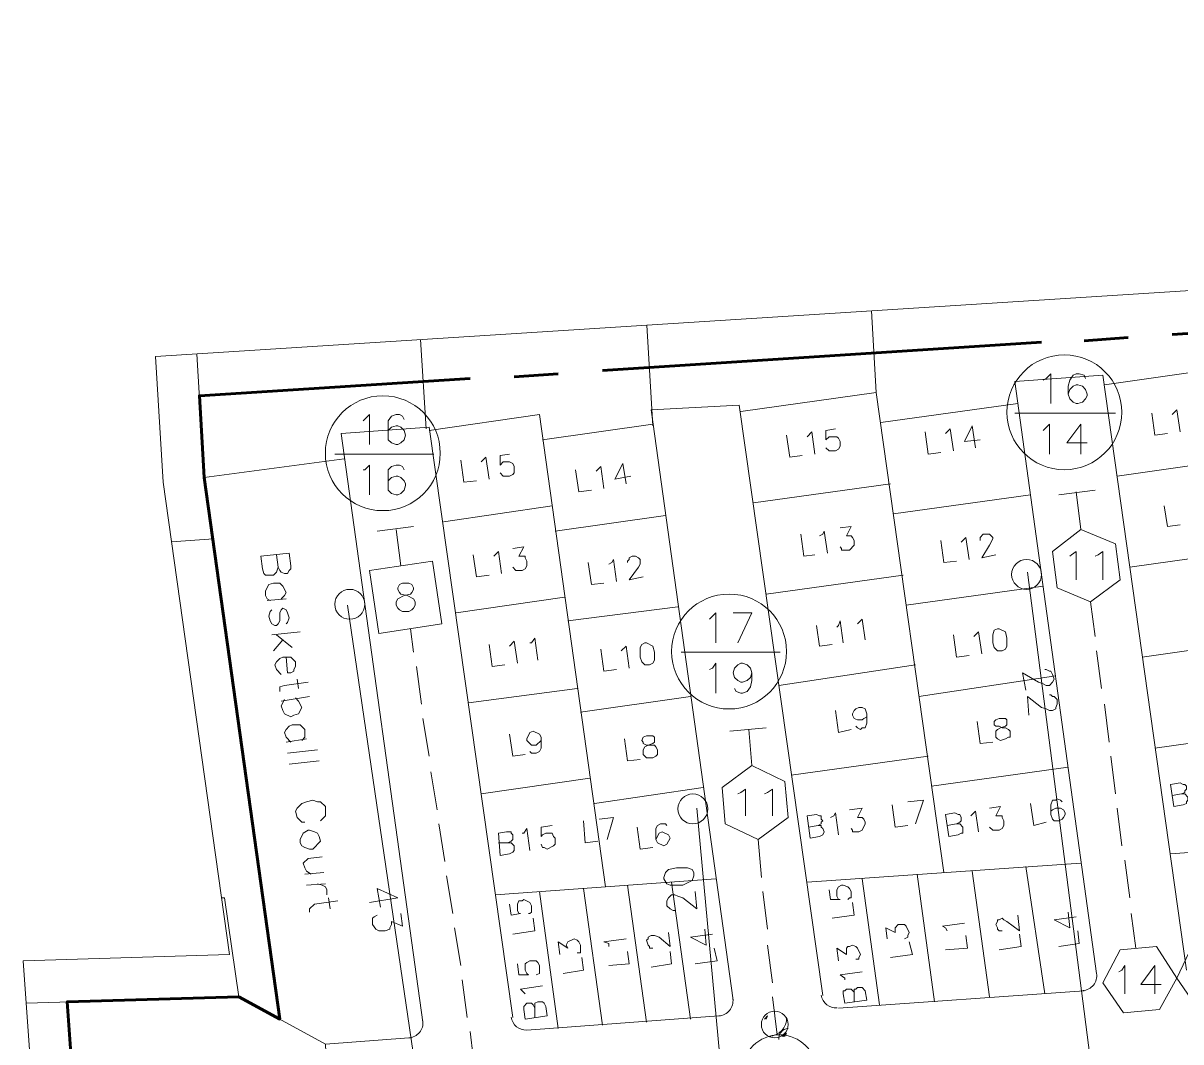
# Model space of a CAD drawing. Header units: millimetres. Extents: x 3.6 to 37.8, y 0.6 to 28.7.
# Drawn here: x 13.245 to 16.312, y 21.116 to 23.815 of the extents above; entities that cross this region are included whole.
import ezdxf

# ---------------------------------------------------------------- set-up
doc = ezdxf.new("R2010")
doc.units = ezdxf.units.MM
for name, color, linetype in [('PDF_0', 7, 'Continuous'), ('PDF_S102$BOUNDARY-NODE', 3, 'Continuous'), ('PDF_S102$NAME-LANDMARK', 7, 'Continuous'), ('PDF_S102$Passives-Highleg', 7, 'Continuous'), ('PDF_S102$Passives-Splt2way', 7, 'Continuous'), ('PDF_S102$Passives-TapOffs', 7, 'Continuous'), ('PDF_S102$POLE', 7, 'Continuous'), ('PDF_S102$STRAND', 7, 'Continuous'), ('PDF_S102$Symbols-SelfTerminating', 7, 'Continuous')]:
    doc.layers.add(name, color=color, linetype=linetype)
for name, color, linetype, true_color in [('PDF_S102$Cable-565', 23, 'Continuous', 0xdd8a6d), ('PDF_S102$LOTS', 254, 'Continuous', 0xdcdcdc), ('PDF_S102$ROAD', 8, 'Continuous', 0x7f7f7f), ('PDF_S102$SDU', 157, 'Continuous', 0x396472), ('PDF_S102$Symbols-EndOfLine', 15, 'Continuous', 0x944a4a)]:
    doc.layers.add(name, color=color, linetype=linetype, true_color=true_color)

msp = doc.modelspace()

# ---------------------------------------------------------------- linework, layer by layer
at = {"layer": 'PDF_0', "lineweight": 9}
msp.add_lwpolyline([(28.37407, 23.21161), (26.01802, 23.29084), (26.30158, 28.54921), (21.95227, 28.59091), (22.05235, 25.58434), (22.89052, 23.52436), (13.59559, 22.93222), (13.61644, 22.59862), (13.79158, 21.34762), (13.24531, 21.33094), (13.39543, 19.22509), (13.89166, 19.22926), (13.92919, 18.76222), (13.53721, 18.31186), (13.63729, 17.52373), (14.4838, 17.52373), (14.67562, 15.36367), (14.75068, 14.22526)], dxfattribs=at)
at = {"layer": 'PDF_S102$BOUNDARY-NODE', "lineweight": 60}
for points in [[(16.28941, 22.9906), (17.45284, 23.06566)], [(16.05589, 22.97392), (16.17265, 22.98226)], [(14.77987, 22.89469), (15.9433, 22.96975)], [(14.54635, 22.87801), (14.66311, 22.88635)], [(13.41628, 20.45524), (13.36207, 21.22252), (13.8166, 21.23503), (13.92502, 21.17665), (13.72486, 22.61113), (13.71235, 22.82797), (14.42959, 22.87384)]]:
    msp.add_lwpolyline(points, dxfattribs=at)
at = {"layer": 'PDF_S102$Cable-565', "lineweight": 13}
for points in [[(16.08508, 22.18996), (16.07257, 22.2817)], [(14.27947, 22.14826), (14.27113, 22.21081)], [(16.10176, 22.05235), (16.08925, 22.15243)], [(14.30032, 22.01065), (14.28781, 22.11073)], [(16.12261, 21.91057), (16.1101, 22.01065)], [(14.32117, 21.87304), (14.30449, 21.97312)], [(16.13929, 21.77296), (16.12678, 21.87304)], [(14.34202, 21.73126), (14.32534, 21.83134)], [(16.15597, 21.63535), (16.14346, 21.73543)], [(14.36287, 21.59365), (14.34619, 21.69373)], [(15.20104, 21.55195), (15.1927, 21.65203)], [(16.17682, 21.49774), (16.16431, 21.59782)], [(14.38372, 21.45604), (14.36704, 21.55612)], [(15.21772, 21.41434), (15.20521, 21.51442)], [(16.1935, 21.3643), (16.18099, 21.45604)], [(14.40457, 21.31843), (14.38789, 21.41851)], [(15.23023, 21.27256), (15.21772, 21.37264)], [(14.42125, 21.18082), (14.40874, 21.2809)], [(15.24274, 21.13495), (15.23023, 21.23503)], [(14.43793, 21.07657), (14.42959, 21.14329)]]:
    msp.add_lwpolyline(points, dxfattribs=at)
at = {"layer": 'PDF_S102$LOTS', "lineweight": 0}
for points in [[(15.49275, 23.05308), (15.50545, 22.83631), (15.68476, 21.56446)], [(14.89747, 23.01516), (14.91331, 22.74874)], [(14.29841, 22.97699), (14.31283, 22.7404)], [(13.70531, 22.93921), (13.72486, 22.61113)], [(16.1101, 22.85716), (16.49374, 22.91137), (16.67305, 21.64369)], [(15.14683, 22.78627), (15.50545, 22.83631)], [(15.51796, 22.75708), (15.88075, 22.80712)], [(14.78821, 21.52693), (14.61307, 22.77793), (14.32117, 22.73623)], [(14.62141, 22.71121), (14.91331, 22.75291)], [(16.14346, 22.6153), (16.5271, 22.66951)], [(13.92502, 21.17665), (13.72486, 22.61113), (14.09599, 22.66117)], [(15.18019, 22.54441), (15.54298, 22.59445)], [(15.55132, 22.51522), (15.91411, 22.56526)], [(14.3587, 22.49437), (14.64643, 22.53607)], [(14.65477, 22.46935), (14.94667, 22.51105)], [(13.74988, 22.4485), (13.6385, 22.44107)], [(16.17682, 22.37344), (16.56046, 22.42765)], [(15.21355, 22.30255), (15.57634, 22.35259)], [(15.58468, 22.27336), (15.94747, 22.3234)], [(14.39206, 22.25251), (14.67979, 22.29421)], [(14.68813, 22.23166), (14.98003, 22.26919)], [(16.21018, 22.13575), (16.59382, 22.18996)], [(15.24691, 22.06069), (15.6097, 22.1149)], [(15.61804, 22.0315), (15.98083, 22.08571)], [(14.42542, 22.01482), (14.71315, 22.05235)], [(14.72149, 21.9898), (15.01339, 22.0315)], [(16.24354, 21.89389), (16.62718, 21.9481)], [(15.28027, 21.823), (15.64306, 21.87304)], [(15.6514, 21.79381), (16.01419, 21.84385)], [(14.45878, 21.77296), (14.74651, 21.81466)], [(14.75902, 21.74794), (15.04675, 21.78964)], [(16.28524, 21.6145), (17.05669, 21.66871)], [(15.32197, 21.53944), (16.04755, 21.58948)], [(15.80569, 21.23503), (15.75982, 21.56863)], [(15.95164, 21.24337), (15.9016, 21.58114)], [(14.49631, 21.50608), (15.08011, 21.54778)], [(14.89663, 21.16831), (14.84659, 21.5311)], [(15.01339, 21.17665), (14.96335, 21.53944)], [(15.51379, 21.21418), (15.46792, 21.54778)], [(15.65974, 21.22252), (15.61387, 21.56029)], [(14.66311, 21.15163), (14.61307, 21.51442)], [(14.77987, 21.15997), (14.72983, 21.52276)], [(14.04595, 21.10993), (13.8166, 21.23503)], [(13.36207, 21.22252), (13.50492, 19.22601)]]:
    msp.add_lwpolyline(points, dxfattribs=at)
at = {"layer": 'PDF_S102$NAME-LANDMARK', "lineweight": 0}
for points in [[(13.92085, 22.37344), (13.91668, 22.36093), (13.90834, 22.35259), (13.88749, 22.35259), (13.88332, 22.35676), (13.87915, 22.36927), (13.87498, 22.40263), (13.95004, 22.41097), (13.95421, 22.37761), (13.95421, 22.36927), (13.95004, 22.3651), (13.94587, 22.35676), (13.93753, 22.35676), (13.92919, 22.36093), (13.92502, 22.3651), (13.92085, 22.37344), (13.91668, 22.4068)], [(13.9, 22.28587), (13.89166, 22.29004), (13.88749, 22.29838), (13.88749, 22.31089), (13.89583, 22.32757), (13.90834, 22.33174), (13.92502, 22.33174), (13.93336, 22.3234), (13.9417, 22.30672), (13.93753, 22.29838), (13.92919, 22.29004)], [(13.89166, 22.28587), (13.9417, 22.29004)], [(13.90417, 22.26085), (13.9, 22.25668), (13.89583, 22.24417), (13.9, 22.23166), (13.90417, 22.22332), (13.91251, 22.21915), (13.91668, 22.21915), (13.92085, 22.22332), (13.92502, 22.23166), (13.92502, 22.25251), (13.92919, 22.26085), (13.93336, 22.26502), (13.9417, 22.26085), (13.94587, 22.25251), (13.95004, 22.24), (13.94587, 22.22749), (13.9417, 22.22332)], [(13.90417, 22.19413), (13.97923, 22.20247)], [(13.90834, 22.15243), (13.93336, 22.18162)], [(13.91668, 22.19413), (13.95838, 22.16077)], [(13.92919, 22.08988), (13.91668, 22.10239), (13.91251, 22.1149), (13.91668, 22.12324), (13.92502, 22.13158), (13.93336, 22.13575), (13.9417, 22.13575), (13.95421, 22.13575), (13.96672, 22.12324), (13.96672, 22.11073), (13.96255, 22.10239), (13.96255, 22.09822), (13.95421, 22.09405), (13.94587, 22.09405), (13.9417, 22.13575)], [(13.92502, 22.04401), (13.92502, 22.05652), (13.93753, 22.06069), (14.00008, 22.06903)], [(13.97506, 22.05235), (13.97089, 22.07737)], [(13.92919, 22.01899), (14.00425, 22.0315)], [(13.96672, 22.02733), (13.97506, 22.01899), (13.9834, 22.00231), (13.97506, 21.98563), (13.96255, 21.98146), (13.95421, 21.97729), (13.93753, 21.98563), (13.93336, 21.99397), (13.92919, 22.00648), (13.93753, 22.02316)], [(13.95421, 21.91057), (13.9417, 21.92308), (13.93753, 21.93559), (13.9417, 21.94393), (13.95004, 21.95227), (13.95838, 21.95644), (13.97923, 21.95644), (13.99174, 21.94393), (13.99174, 21.92308), (13.9834, 21.91474)], [(13.9417, 21.91057), (13.99591, 21.91891)], [(13.94587, 21.88138), (14.0251, 21.88972)], [(13.95004, 21.85219), (14.02927, 21.86053)], [(13.99174, 21.6979), (13.9834, 21.6979), (13.97089, 21.71041), (13.96672, 21.72709), (13.97089, 21.73543), (13.9834, 21.74794), (13.99591, 21.75211), (14.01259, 21.75628), (14.0251, 21.75211), (14.03344, 21.75211), (14.04595, 21.7396), (14.04595, 21.71458), (14.03344, 21.70207)], [(14.00842, 21.56029), (13.99591, 21.56863), (13.99174, 21.57697), (13.98757, 21.58948), (14.00008, 21.60199), (14.03761, 21.60616)], [(13.99174, 21.56029), (14.04178, 21.56446)], [(13.99591, 21.5311), (14.04595, 21.53527)], [(14.0251, 21.53527), (14.03761, 21.5311), (14.04595, 21.52693), (14.05012, 21.51859), (14.05012, 21.50608)], [(14.00425, 21.46021), (14.00425, 21.46855), (14.01676, 21.48106), (14.07931, 21.4894)], [(14.05846, 21.46855), (14.05429, 21.49774)]]:
    msp.add_lwpolyline(points, dxfattribs=at)
msp.add_lwpolyline([(14.02927, 21.66037), (14.03344, 21.64786), (14.01259, 21.62701), (14.00425, 21.62701), (13.99174, 21.63118), (13.9834, 21.63535), (13.97923, 21.64369), (13.97923, 21.65203), (13.98757, 21.66871), (14.00008, 21.67705), (14.00425, 21.67705), (14.01676, 21.67288), (14.0251, 21.66871)], close=True, dxfattribs=at)
at = {"layer": 'PDF_S102$Passives-Highleg', "lineweight": 9}
for points in [[(15.21772, 21.18499), (15.20938, 21.17665), (15.21772, 21.18499), (15.21355, 21.17665)], [(15.26359, 21.13078), (15.26359, 21.13495), (15.25942, 21.13078), (15.26776, 21.13912), (15.25942, 21.13078), (15.26776, 21.13495)]]:
    msp.add_lwpolyline(points, dxfattribs=at)
msp.add_lwpolyline([(15.25525, 21.13078), (15.26776, 21.13912)], close=True, dxfattribs=at)
msp.add_circle((15.23648, 21.16205), 0.03545, dxfattribs=at)
for centre, radius, start, end in [((15.2198, 21.17874), 0.048, 272.48955, 2.48955), ((15.27402, 21.12452), 0.02719, 94.39871, 184.39871)]:
    msp.add_arc(centre, radius, start, end, dxfattribs=at)
at = {"layer": 'PDF_S102$Passives-Splt2way', "lineweight": 9}
msp.add_circle((15.24899, 21.03695), 0.098, dxfattribs=at)
at = {"layer": 'PDF_S102$Passives-TapOffs', "lineweight": 9}
for points in [[(15.97249, 22.41514), (16.04755, 22.47352), (16.13929, 22.43599), (16.1518, 22.34008), (16.07257, 22.2817), (15.985, 22.31923)], [(14.32951, 22.39012), (14.35453, 22.22332), (14.18773, 22.1983), (14.16271, 22.3651)], [(14.25028, 22.33174), (14.26696, 22.33174), (14.2753, 22.32757), (14.27947, 22.31923), (14.27947, 22.31506), (14.2753, 22.30672), (14.27113, 22.30255), (14.25445, 22.29838), (14.23777, 22.29004), (14.2336, 22.2817), (14.2336, 22.27336), (14.23777, 22.26502), (14.24194, 22.26085), (14.25028, 22.25668), (14.26696, 22.25668), (14.2753, 22.26085), (14.27947, 22.26502), (14.28364, 22.27336), (14.28364, 22.2817), (14.27947, 22.29004), (14.26279, 22.29838), (14.24611, 22.30255), (14.24194, 22.30672), (14.23777, 22.31506), (14.23777, 22.31923), (14.24194, 22.32757)], [(15.09679, 21.78964), (15.17602, 21.84802), (15.26359, 21.80632), (15.27193, 21.71041), (15.1927, 21.65203), (15.10513, 21.69373)], [(16.35613, 21.20584), (16.30192, 21.28507), (16.34362, 21.37264), (16.43953, 21.38098), (16.49374, 21.29758), (16.45204, 21.21418)], [(16.16014, 21.19333), (16.10593, 21.27256), (16.1518, 21.36013), (16.24771, 21.36847), (16.30192, 21.28507), (16.25605, 21.20167)]]:
    msp.add_lwpolyline(points, close=True, dxfattribs=at)
for points in [[(16.01836, 22.40263), (16.02253, 22.4068), (16.03504, 22.41514), (16.03504, 22.34008)], [(16.08508, 22.40263), (16.09342, 22.4068), (16.10593, 22.41514), (16.10593, 22.34008)], [(15.13849, 21.77296), (15.14683, 21.77713), (15.15934, 21.78547), (15.15934, 21.71458)], [(15.20938, 21.77296), (15.21772, 21.77713), (15.23023, 21.78547), (15.23023, 21.71458)], [(16.14763, 21.30175), (16.15597, 21.30592), (16.16431, 21.31843), (16.16431, 21.24337)], [(16.26022, 21.26839), (16.20601, 21.26839), (16.24354, 21.31843), (16.24354, 21.24337)]]:
    msp.add_lwpolyline(points, dxfattribs=at)
at = {"layer": 'PDF_S102$POLE', "lineweight": 0}
for centre in [(15.90368, 22.35467), (14.11058, 22.27544), (15.01964, 21.73334)]:
    msp.add_circle(centre, 0.03962, dxfattribs=at)
at = {"layer": 'PDF_S102$ROAD', "lineweight": 0}
for points in [[(16.32694, 21.30592), (16.10593, 22.88218), (15.87241, 22.8655), (16.08925, 21.29758, -0.4341705), (16.05245, 21.25181)], [(14.53839, 21.1816, 0.3945397), (14.57971, 21.14746), (15.08845, 21.18499, 0.4341705), (15.1256, 21.23009)], [(14.30411, 21.17171, -0.4341705), (14.26696, 21.12661), (14.04595, 21.10993), (14.05846, 20.83471), (14.34619, 20.85556), (14.54218, 19.45027), (14.77987, 19.46695), (14.58805, 20.83054)]]:
    msp.add_lwpolyline(points, format="xyb", dxfattribs=at)
for points in [[(15.36367, 21.2392), (15.14266, 22.80295), (14.90914, 22.79044), (15.12598, 21.22669)], [(14.54218, 21.18082), (14.32117, 22.74457), (14.08765, 22.72789), (14.30449, 21.16831)], [(13.7706, 21.49747), (13.77907, 21.49774), (13.8166, 21.23503), (13.25334, 21.21846)], [(15.40537, 21.20584), (16.05589, 21.25171)]]:
    msp.add_lwpolyline(points, dxfattribs=at)
msp.add_arc((15.39911, 21.24545), 0.03961, 187.94608, 274.07088, dxfattribs=at)
at = {"layer": 'PDF_S102$SDU', "lineweight": 0}
for points in [[(16.28941, 22.77793), (16.30192, 22.79044), (16.31026, 22.73206)], [(16.2769, 22.72789), (16.24354, 22.72372), (16.2352, 22.7821)], [(15.32197, 22.71955), (15.33448, 22.73206), (15.34282, 22.67368)], [(15.37201, 22.69036), (15.38035, 22.68202), (15.39703, 22.68202), (15.40537, 22.68619), (15.40954, 22.69453), (15.40954, 22.70704), (15.40537, 22.71538), (15.4012, 22.71955), (15.38035, 22.71955), (15.37201, 22.71121), (15.37201, 22.73623), (15.39703, 22.7404)], [(15.67642, 22.67785), (15.64306, 22.67368), (15.63472, 22.73206)], [(15.68893, 22.72789), (15.70144, 22.7404), (15.70978, 22.68202)], [(15.78067, 22.71121), (15.73897, 22.70704), (15.75982, 22.74874), (15.76816, 22.69036)], [(15.30946, 22.66951), (15.2761, 22.66534), (15.26776, 22.72372)], [(14.50882, 22.62364), (14.51716, 22.6153), (14.53384, 22.6153), (14.54218, 22.61947), (14.54635, 22.62364), (14.54635, 22.64032), (14.54218, 22.64866), (14.53384, 22.65283), (14.51716, 22.65283), (14.50882, 22.64449), (14.50882, 22.66951), (14.53384, 22.67368)], [(14.44627, 22.60279), (14.41291, 22.59862), (14.40457, 22.657)], [(14.45878, 22.65283), (14.47129, 22.66534), (14.47963, 22.60696)], [(14.76319, 22.62781), (14.7757, 22.64032), (14.78404, 22.58194)], [(14.85493, 22.6153), (14.81323, 22.60696), (14.83408, 22.64866), (14.84242, 22.59445)], [(14.75068, 22.57777), (14.71732, 22.5736), (14.70898, 22.63198)], [(16.31026, 22.48603), (16.2769, 22.48186), (16.26856, 22.53607)], [(15.40954, 22.47769), (15.43873, 22.48186), (15.42622, 22.45684), (15.43873, 22.45684), (15.4429, 22.45267), (15.44707, 22.44433), (15.44707, 22.43182), (15.43456, 22.41931), (15.41371, 22.41931), (15.41371, 22.42348), (15.40954, 22.42765)], [(15.34282, 22.4068), (15.31363, 22.40263), (15.30529, 22.46101)], [(15.35533, 22.45684), (15.36367, 22.46101), (15.36784, 22.46935), (15.37618, 22.41097)], [(15.73063, 22.44016), (15.74314, 22.45267), (15.75148, 22.39429)], [(15.78067, 22.44433), (15.78067, 22.45267), (15.78901, 22.46101), (15.80569, 22.46101), (15.81403, 22.45267), (15.81403, 22.4485), (15.80569, 22.43182), (15.78484, 22.39846), (15.82237, 22.4068)], [(14.54218, 22.42348), (14.57137, 22.42765), (14.55886, 22.40263), (14.57554, 22.40263), (14.57554, 22.39846), (14.57971, 22.39012), (14.57971, 22.37761), (14.57554, 22.36927), (14.5672, 22.3651), (14.55052, 22.3651), (14.54218, 22.37344)], [(15.71812, 22.39012), (15.68476, 22.38595), (15.67642, 22.44433)], [(14.47963, 22.35259), (14.44627, 22.34842), (14.43793, 22.4068)], [(14.49214, 22.40263), (14.50465, 22.41514), (14.51299, 22.35676)], [(14.79655, 22.38178), (14.80489, 22.38595), (14.80906, 22.39429), (14.8174, 22.33591)], [(14.84659, 22.38595), (14.84659, 22.39012), (14.85076, 22.39429), (14.85076, 22.39846), (14.8591, 22.40263), (14.86744, 22.40263), (14.87578, 22.39846), (14.87995, 22.39429), (14.87995, 22.38178), (14.87578, 22.37344), (14.85076, 22.34008), (14.88829, 22.34842)], [(14.78404, 22.33174), (14.75068, 22.32757), (14.74234, 22.38595)], [(15.38869, 22.16911), (15.35533, 22.16494), (15.34699, 22.21915)], [(15.4012, 22.21498), (15.40537, 22.21915), (15.40954, 22.23166), (15.41788, 22.17328)], [(15.45541, 22.22332), (15.46792, 22.23583), (15.47626, 22.18162)], [(14.53384, 22.16494), (14.54635, 22.17745), (14.55469, 22.11907)], [(14.58805, 22.17328), (14.59222, 22.17328), (14.60056, 22.18579), (14.6089, 22.12741)], [(15.75148, 22.13992), (15.71812, 22.13575), (15.70978, 22.19413)], [(15.76399, 22.18996), (15.7765, 22.20247), (15.78484, 22.14409)], [(14.52133, 22.1149), (14.48797, 22.11073), (14.47963, 22.16911)], [(14.8174, 22.10239), (14.78404, 22.09822), (14.7757, 22.1566)], [(14.82991, 22.15243), (14.84242, 22.16494), (14.85076, 22.10656)], [(15.43873, 21.94393), (15.40537, 21.93559), (15.39703, 21.99397)], [(15.48043, 21.97729), (15.47209, 21.97312), (15.46792, 21.96895), (15.45541, 21.96895), (15.44707, 21.97312), (15.4429, 21.98146), (15.4429, 21.98563), (15.44707, 21.99397), (15.45124, 21.99814), (15.45958, 22.00231), (15.46792, 22.00231), (15.47626, 21.99814), (15.48043, 21.98563), (15.48043, 21.97729), (15.48043, 21.96061), (15.47626, 21.9481), (15.46792, 21.9481), (15.46375, 21.94393), (15.45541, 21.9481), (15.45124, 21.95227)], [(15.81403, 21.91057), (15.78067, 21.9064), (15.77233, 21.96478)], [(14.57554, 21.87721), (14.54218, 21.87304), (14.53384, 21.93142)], [(14.61724, 21.91474), (14.60473, 21.90223), (14.59222, 21.90223), (14.57971, 21.91474), (14.57971, 21.91891), (14.58805, 21.93559), (14.59639, 21.93976), (14.61307, 21.93142), (14.61724, 21.92308), (14.61724, 21.91474), (14.61724, 21.89389), (14.61307, 21.88555), (14.60473, 21.88138), (14.59222, 21.88138), (14.58805, 21.88555)], [(14.87995, 21.8647), (14.84659, 21.86053), (14.83825, 21.91891)], [(16.31443, 21.77296), (16.32277, 21.77296), (16.33111, 21.76462), (16.33111, 21.75628), (16.32694, 21.75211), (16.32694, 21.74794), (16.3186, 21.74377), (16.29358, 21.7396), (16.28524, 21.79798), (16.31026, 21.80215), (16.3186, 21.79798), (16.32277, 21.79798), (16.32694, 21.79381), (16.32694, 21.78547), (16.32277, 21.7813), (16.32277, 21.77713), (16.31443, 21.77296), (16.28941, 21.76879)], [(15.58885, 21.75211), (15.63055, 21.75628), (15.6097, 21.69373)], [(15.95581, 21.6979), (15.92245, 21.68956), (15.91411, 21.74794)], [(15.96832, 21.72709), (15.97249, 21.73126), (15.98083, 21.73543), (15.99334, 21.73543), (16.00168, 21.73126), (16.00585, 21.72292), (16.00585, 21.71875), (16.00168, 21.71041), (15.99751, 21.70624), (15.98917, 21.70207), (15.97666, 21.70207), (15.97249, 21.70624), (15.96832, 21.71875), (15.96832, 21.72709), (15.96832, 21.74377), (15.97249, 21.75628), (15.98083, 21.75628), (15.985, 21.76045), (15.99334, 21.75628), (15.99751, 21.75211)], [(15.35116, 21.68956), (15.3595, 21.68956), (15.3595, 21.68539), (15.36367, 21.68122), (15.36784, 21.67288), (15.36367, 21.66454), (15.35533, 21.66037), (15.33031, 21.6562), (15.32197, 21.71458), (15.34699, 21.71875), (15.35533, 21.71458), (15.3595, 21.71458), (15.3595, 21.70624), (15.36367, 21.70207), (15.3595, 21.6979), (15.3595, 21.69373), (15.35116, 21.68956), (15.32614, 21.68539)], [(15.38452, 21.71041), (15.39286, 21.71458), (15.39703, 21.72292), (15.40537, 21.66454)], [(15.43456, 21.73126), (15.46792, 21.73543), (15.45541, 21.71041), (15.46792, 21.71041), (15.47209, 21.70624), (15.47626, 21.6979), (15.47626, 21.69373), (15.46792, 21.67705), (15.45958, 21.67288), (15.4429, 21.67288), (15.4429, 21.67705), (15.43873, 21.68122)], [(15.58885, 21.68956), (15.55549, 21.68539), (15.54715, 21.74377)], [(15.71812, 21.69373), (15.72646, 21.69373), (15.7348, 21.68539), (15.7348, 21.66871), (15.73063, 21.66871), (15.72229, 21.66454), (15.69727, 21.66037), (15.68893, 21.71875), (15.71395, 21.72292), (15.72229, 21.71875), (15.72646, 21.71875), (15.73063, 21.71041), (15.73063, 21.70207), (15.72646, 21.6979), (15.71812, 21.69373), (15.6931, 21.68956)], [(15.75565, 21.71458), (15.76816, 21.72709), (15.7765, 21.67288)], [(15.80569, 21.73543), (15.83488, 21.7396), (15.82237, 21.71458), (15.83905, 21.71458), (15.83905, 21.71041), (15.84322, 21.70207), (15.84322, 21.68956), (15.83905, 21.68122), (15.83071, 21.67705), (15.81403, 21.67705), (15.80569, 21.68539)], [(14.61724, 21.63952), (14.62141, 21.63118), (14.62558, 21.63118), (14.63392, 21.62701), (14.6506, 21.63535), (14.65477, 21.63952), (14.65477, 21.6562), (14.6506, 21.66037), (14.64643, 21.66871), (14.62975, 21.66871), (14.62141, 21.66454), (14.61724, 21.66037), (14.61724, 21.68539), (14.64643, 21.68956)], [(14.76736, 21.64786), (14.734, 21.64369), (14.72983, 21.70207)], [(14.77153, 21.70624), (14.80906, 21.71041), (14.79238, 21.65203)], [(14.91331, 21.63118), (14.87995, 21.62701), (14.87161, 21.68539)], [(14.92165, 21.65203), (14.92999, 21.66871), (14.93833, 21.67288), (14.95501, 21.66454), (14.95918, 21.6562), (14.95084, 21.63952), (14.9425, 21.63535), (14.92582, 21.64369), (14.92165, 21.65203), (14.92165, 21.68122), (14.92582, 21.68956), (14.93416, 21.69373), (14.94667, 21.69373), (14.95084, 21.68956)], [(14.52967, 21.64369), (14.53801, 21.64369), (14.54635, 21.63535), (14.54635, 21.62284), (14.54218, 21.61867), (14.53384, 21.6145), (14.50882, 21.61033), (14.50465, 21.66871), (14.5255, 21.67288), (14.53801, 21.67288), (14.53801, 21.66871), (14.54218, 21.66454), (14.54218, 21.65203), (14.53801, 21.64786), (14.52967, 21.64369), (14.50465, 21.64369)], [(14.5672, 21.66871), (14.57137, 21.66871), (14.57971, 21.68122), (14.58805, 21.62284)], [(15.43039, 21.49357), (15.43456, 21.49774), (15.43873, 21.49774), (15.43873, 21.51442), (15.43456, 21.52276), (15.43039, 21.52693), (15.41788, 21.5311), (15.41371, 21.5311), (15.40537, 21.52693), (15.4012, 21.51859), (15.4012, 21.50191), (15.40537, 21.49357), (15.40954, 21.49357), (15.38452, 21.49357), (15.38035, 21.51859)], [(14.58388, 21.45604), (14.58805, 21.45604), (14.59222, 21.46021), (14.59222, 21.47689), (14.58805, 21.48523), (14.57137, 21.49357), (14.5672, 21.4894), (14.55886, 21.4894), (14.55469, 21.48106), (14.55469, 21.46438), (14.55886, 21.45604), (14.56303, 21.45604), (14.53801, 21.45187), (14.53384, 21.48106)], [(15.4429, 21.48523), (15.44707, 21.45187), (15.38869, 21.44353)], [(14.59639, 21.44353), (14.60056, 21.41017), (14.54218, 21.40183)], [(15.83905, 21.41017), (15.83071, 21.41017), (15.82654, 21.41434), (15.82654, 21.41851), (15.82237, 21.42685), (15.82654, 21.43519), (15.82654, 21.43936), (15.83071, 21.43936), (15.83905, 21.44353), (15.84322, 21.43936), (15.85156, 21.43519), (15.88492, 21.41017), (15.88075, 21.45187)], [(16.01419, 21.46021), (16.01836, 21.41851), (15.97666, 21.43936), (16.03504, 21.4477)], [(15.05092, 21.41434), (15.05509, 21.37264), (15.01339, 21.39349), (15.07177, 21.40183)], [(15.53464, 21.38932), (15.53047, 21.41851), (15.55549, 21.406), (15.55549, 21.41851), (15.56383, 21.42685), (15.58051, 21.42685), (15.58468, 21.42268), (15.59302, 21.406), (15.58885, 21.39766), (15.58885, 21.39349), (15.58051, 21.38932)], [(15.6931, 21.41017), (15.68893, 21.41851), (15.68059, 21.42268), (15.73897, 21.43102)], [(16.03921, 21.41017), (16.04338, 21.37681), (15.98917, 21.36847)], [(14.66728, 21.34762), (14.66311, 21.38098), (14.68813, 21.3643), (14.68396, 21.37264), (14.68813, 21.38098), (14.70481, 21.38932), (14.71315, 21.38515), (14.71732, 21.38098), (14.72149, 21.37264), (14.72149, 21.35179), (14.71315, 21.35179)], [(14.79655, 21.36847), (14.79655, 21.37681), (14.78404, 21.38098), (14.84242, 21.38932)], [(14.91331, 21.3643), (14.90497, 21.3643), (14.90497, 21.36847), (14.9008, 21.37264), (14.89663, 21.38515), (14.9008, 21.38932), (14.9008, 21.39349), (14.90914, 21.39766), (14.91748, 21.39766), (14.92999, 21.39349), (14.95918, 21.36847), (14.95501, 21.406)], [(15.59302, 21.38098), (15.60136, 21.34762), (15.54298, 21.33928)], [(15.74314, 21.39766), (15.74731, 21.3643), (15.68893, 21.36013)], [(15.88492, 21.40183), (15.88909, 21.36847), (15.83071, 21.36013)], [(14.84659, 21.35596), (14.85076, 21.3226), (14.79655, 21.31843)], [(14.95918, 21.35596), (14.96335, 21.3226), (14.90914, 21.31426)], [(15.07594, 21.3643), (15.08428, 21.33094), (15.0259, 21.3226)], [(15.40537, 21.33094), (15.4012, 21.3643), (15.42622, 21.34762), (15.42622, 21.3643), (15.43039, 21.36847), (15.43456, 21.36847), (15.4429, 21.37264), (15.45124, 21.36847), (15.45541, 21.3643), (15.46375, 21.34762), (15.45958, 21.33928), (15.45958, 21.33511), (15.45124, 21.33511)], [(14.60473, 21.29341), (14.61307, 21.29758), (14.61307, 21.31843), (14.6089, 21.32677), (14.60473, 21.33094), (14.58805, 21.33094), (14.57971, 21.32677), (14.57554, 21.3226), (14.57554, 21.30592), (14.57971, 21.29758), (14.58388, 21.29341), (14.55886, 21.29341), (14.55469, 21.3226)], [(14.72566, 21.33928), (14.72983, 21.30592), (14.67562, 21.29758)], [(15.42205, 21.2809), (15.42205, 21.28507), (15.40954, 21.29341), (15.46792, 21.30175)], [(14.57554, 21.24337), (14.56303, 21.25588), (14.62141, 21.26422)], [(15.44707, 21.24754), (15.44707, 21.25588), (15.45124, 21.25588), (15.45541, 21.26005), (15.46792, 21.26005), (15.47626, 21.25171), (15.48043, 21.22669), (15.42205, 21.21835), (15.41788, 21.24337), (15.41788, 21.25171), (15.42205, 21.25171), (15.42622, 21.25588), (15.43873, 21.25588), (15.44707, 21.24754), (15.44707, 21.22252)], [(14.60056, 21.20584), (14.60056, 21.21835), (14.6089, 21.22252), (14.62141, 21.22252), (14.62558, 21.21835), (14.62975, 21.21001), (14.63392, 21.18499), (14.57554, 21.17665), (14.57137, 21.20167), (14.57137, 21.21001), (14.57971, 21.21835), (14.59222, 21.21835), (14.59639, 21.21418), (14.60056, 21.20584), (14.60056, 21.18082)]]:
    msp.add_lwpolyline(points, dxfattribs=at)
for points in [[(15.82654, 22.21081), (15.83071, 22.21081), (15.84739, 22.20247), (15.85156, 22.18579), (15.85156, 22.16494), (15.84739, 22.1566), (15.83905, 22.15243), (15.82654, 22.15243), (15.8182, 22.16077), (15.81403, 22.17328), (15.81403, 22.19413), (15.8182, 22.20664)], [(14.89246, 22.17328), (14.89663, 22.17328), (14.91331, 22.16494), (14.91748, 22.14826), (14.91748, 22.12741), (14.91331, 22.11907), (14.90497, 22.1149), (14.89246, 22.1149), (14.88412, 22.12324), (14.87995, 22.13575), (14.87995, 22.16077), (14.88412, 22.16911)], [(15.83071, 21.97312), (15.84739, 21.97312), (15.85156, 21.96895), (15.85156, 21.95644), (15.84739, 21.95227), (15.83488, 21.9481), (15.82654, 21.94393), (15.82237, 21.93976), (15.82237, 21.92308), (15.82654, 21.91891), (15.83488, 21.91474), (15.84739, 21.91891), (15.85573, 21.92308), (15.8599, 21.92308), (15.8599, 21.93976), (15.85573, 21.94393), (15.84739, 21.9481), (15.83905, 21.9481), (15.83071, 21.95227), (15.82237, 21.95227), (15.8182, 21.95644), (15.8182, 21.96478), (15.82237, 21.96895)], [(14.89663, 21.92725), (14.91331, 21.92725), (14.91748, 21.92308), (14.91748, 21.91057), (14.91331, 21.9064), (14.9008, 21.90223), (14.89246, 21.89806), (14.88829, 21.88972), (14.88829, 21.87721), (14.89663, 21.86887), (14.91331, 21.86887), (14.92165, 21.87304), (14.92582, 21.87721), (14.92582, 21.88972), (14.92165, 21.89806), (14.91748, 21.90223), (14.89663, 21.90223), (14.88829, 21.9064), (14.88829, 21.91057), (14.88412, 21.91474), (14.88829, 21.92308)]]:
    msp.add_lwpolyline(points, close=True, dxfattribs=at)
at = {"layer": 'PDF_S102$STRAND', "color": 254, "lineweight": 0, "true_color": 0xdcdcdc}
for points in [[(16.08925, 20.94313), (15.90577, 22.36093)], [(22.19413, 20.35933), (22.06903, 21.3226), (20.52613, 21.23086), (19.28764, 21.14329), (18.16174, 21.07657), (17.09005, 21.00151), (16.08925, 20.94313), (15.1093, 20.87641), (14.317, 20.8222), (14.10433, 22.27336)], [(15.1093, 20.87641), (15.03007, 21.73543)]]:
    msp.add_lwpolyline(points, dxfattribs=at)
at = {"layer": 'PDF_S102$STRAND', "lineweight": 0}
for points in [[(15.95164, 22.10239), (15.95581, 22.10239), (15.96415, 22.09822), (15.96832, 22.09822), (15.97249, 22.08988), (15.97666, 22.07737), (15.97249, 22.06903), (15.96415, 22.06069), (15.95581, 22.06069), (15.94747, 22.06486), (15.93496, 22.06903), (15.89326, 22.09405), (15.9016, 22.04818)], [(15.96415, 22.03567), (15.96832, 22.03567), (15.97249, 22.0315), (15.97666, 22.0315), (15.985, 22.02316), (15.985, 22.01065), (15.98083, 22.00231), (15.98083, 21.99814), (15.97249, 21.99397), (15.96415, 21.99397), (15.95581, 21.99814), (15.9433, 22.00231), (15.90577, 22.0315), (15.90994, 21.98146)], [(14.1919, 21.47272), (14.18356, 21.52276), (14.23777, 21.49774), (14.16271, 21.48523)], [(14.97169, 21.46438), (14.96752, 21.46438), (14.95918, 21.46855), (14.95084, 21.47689), (14.95084, 21.4894), (14.95501, 21.49774), (14.96335, 21.50608), (14.97169, 21.50608), (14.98003, 21.50191), (14.99254, 21.49774), (15.03007, 21.46855), (15.0259, 21.51442)], [(14.24611, 21.45604), (14.25028, 21.42268), (14.22109, 21.43519), (14.22109, 21.42685), (14.21692, 21.41851), (14.21692, 21.41434), (14.20441, 21.41017), (14.18773, 21.41017), (14.17939, 21.41434), (14.17105, 21.42685), (14.17105, 21.44353), (14.17522, 21.4477), (14.18356, 21.45187)]]:
    msp.add_lwpolyline(points, dxfattribs=at)
msp.add_lwpolyline([(14.9425, 21.54778), (14.9425, 21.55195), (14.94667, 21.56446), (14.95501, 21.5728), (14.97586, 21.57697), (15.00505, 21.57697), (15.01756, 21.5728), (15.02173, 21.56446), (15.02173, 21.55612), (15.01756, 21.54361), (14.99254, 21.5311), (14.95918, 21.5311), (14.95084, 21.53527)], close=True, dxfattribs=at)
at = {"layer": 'PDF_S102$Symbols-EndOfLine', "lineweight": 0}
for points in [[(15.94747, 22.86967), (15.95581, 22.87384), (15.96832, 22.88635), (15.96832, 22.80712)], [(16.01419, 22.83214), (16.01419, 22.85299), (16.01836, 22.86967), (16.0267, 22.88218), (16.03504, 22.88635), (16.04338, 22.88635), (16.05589, 22.88218), (16.06006, 22.87384)], [(14.14603, 22.76125), (14.16271, 22.77793), (14.16271, 22.6987)], [(14.21275, 22.73623), (14.21275, 22.71121), (14.22109, 22.70287), (14.2336, 22.6987), (14.23777, 22.6987), (14.24611, 22.70287), (14.25445, 22.71121), (14.25862, 22.72372), (14.25445, 22.73623), (14.24611, 22.74457), (14.23777, 22.74874), (14.2336, 22.74874), (14.22109, 22.74457), (14.21275, 22.73623), (14.21275, 22.76125), (14.22109, 22.77376), (14.2336, 22.77793), (14.24194, 22.77793), (14.25028, 22.77376), (14.25445, 22.76542)], [(16.13929, 22.7821), (15.87241, 22.7821)], [(15.94747, 22.73623), (15.96415, 22.75291), (15.96415, 22.67368)], [(16.06423, 22.70287), (16.01002, 22.70287), (16.04755, 22.75291), (16.04755, 22.67368)], [(14.33368, 22.67368), (14.07097, 22.67368)], [(14.14603, 22.63198), (14.1502, 22.63198), (14.16271, 22.64449), (14.16271, 22.56526)], [(14.21275, 22.60279), (14.21275, 22.57777), (14.22109, 22.56943), (14.2336, 22.56526), (14.23777, 22.56526), (14.24611, 22.56943), (14.25445, 22.57777), (14.25862, 22.59028), (14.25862, 22.59445), (14.25445, 22.60279), (14.24611, 22.61113), (14.23777, 22.6153), (14.2336, 22.6153), (14.22109, 22.61113), (14.21275, 22.60279), (14.21275, 22.63198), (14.22109, 22.64032), (14.2336, 22.64449), (14.24194, 22.64449), (14.25028, 22.64032), (14.25445, 22.63198)], [(15.06343, 22.23583), (15.08011, 22.25251), (15.08011, 22.17328)], [(15.12598, 22.25251), (15.17602, 22.25251), (15.13849, 22.17328)], [(15.25108, 22.14826), (14.98837, 22.14826)], [(15.06343, 22.10239), (15.07177, 22.10656), (15.08011, 22.11907), (15.08011, 22.03984)], [(15.17602, 22.09405), (15.17602, 22.0732), (15.17185, 22.05652), (15.16351, 22.04401), (15.151, 22.03984), (15.14683, 22.03984), (15.13432, 22.04401), (15.13015, 22.05235)]]:
    msp.add_lwpolyline(points, dxfattribs=at)
for points in [[(16.01836, 22.84465), (16.0267, 22.85299), (16.03504, 22.85716), (16.03921, 22.85716), (16.05172, 22.85299), (16.06006, 22.84465), (16.06423, 22.83214), (16.06423, 22.82797), (16.06006, 22.81963), (16.05172, 22.81129), (16.03921, 22.80712), (16.03504, 22.80712), (16.0267, 22.81129), (16.01836, 22.81963), (16.01419, 22.83214)], [(15.17185, 22.08154), (15.16351, 22.0732), (15.151, 22.06903), (15.14683, 22.06903), (15.13849, 22.0732), (15.13015, 22.08154), (15.12598, 22.09405), (15.13015, 22.10656), (15.13849, 22.1149), (15.14683, 22.11907), (15.151, 22.11907), (15.16351, 22.1149), (15.17185, 22.10656), (15.17602, 22.09405)]]:
    msp.add_lwpolyline(points, close=True, dxfattribs=at)
for centre in [(16.00376, 22.78418), (14.19815, 22.67576), (15.11555, 22.15034)]:
    msp.add_circle(centre, 0.15221, dxfattribs=at)
at = {"layer": 'PDF_S102$Symbols-SelfTerminating', "lineweight": 9}
for points in [[(15.98917, 22.56526), (16.08508, 22.57777)], [(16.03504, 22.5736), (16.04755, 22.47352)], [(14.18356, 22.46935), (14.27947, 22.48186)], [(14.2336, 22.47352), (14.24611, 22.37761)], [(15.11764, 21.93976), (15.21355, 21.9481)], [(15.16768, 21.94393), (15.17602, 21.84802)]]:
    msp.add_lwpolyline(points, dxfattribs=at)

doc.saveas('drawing.dxf')
